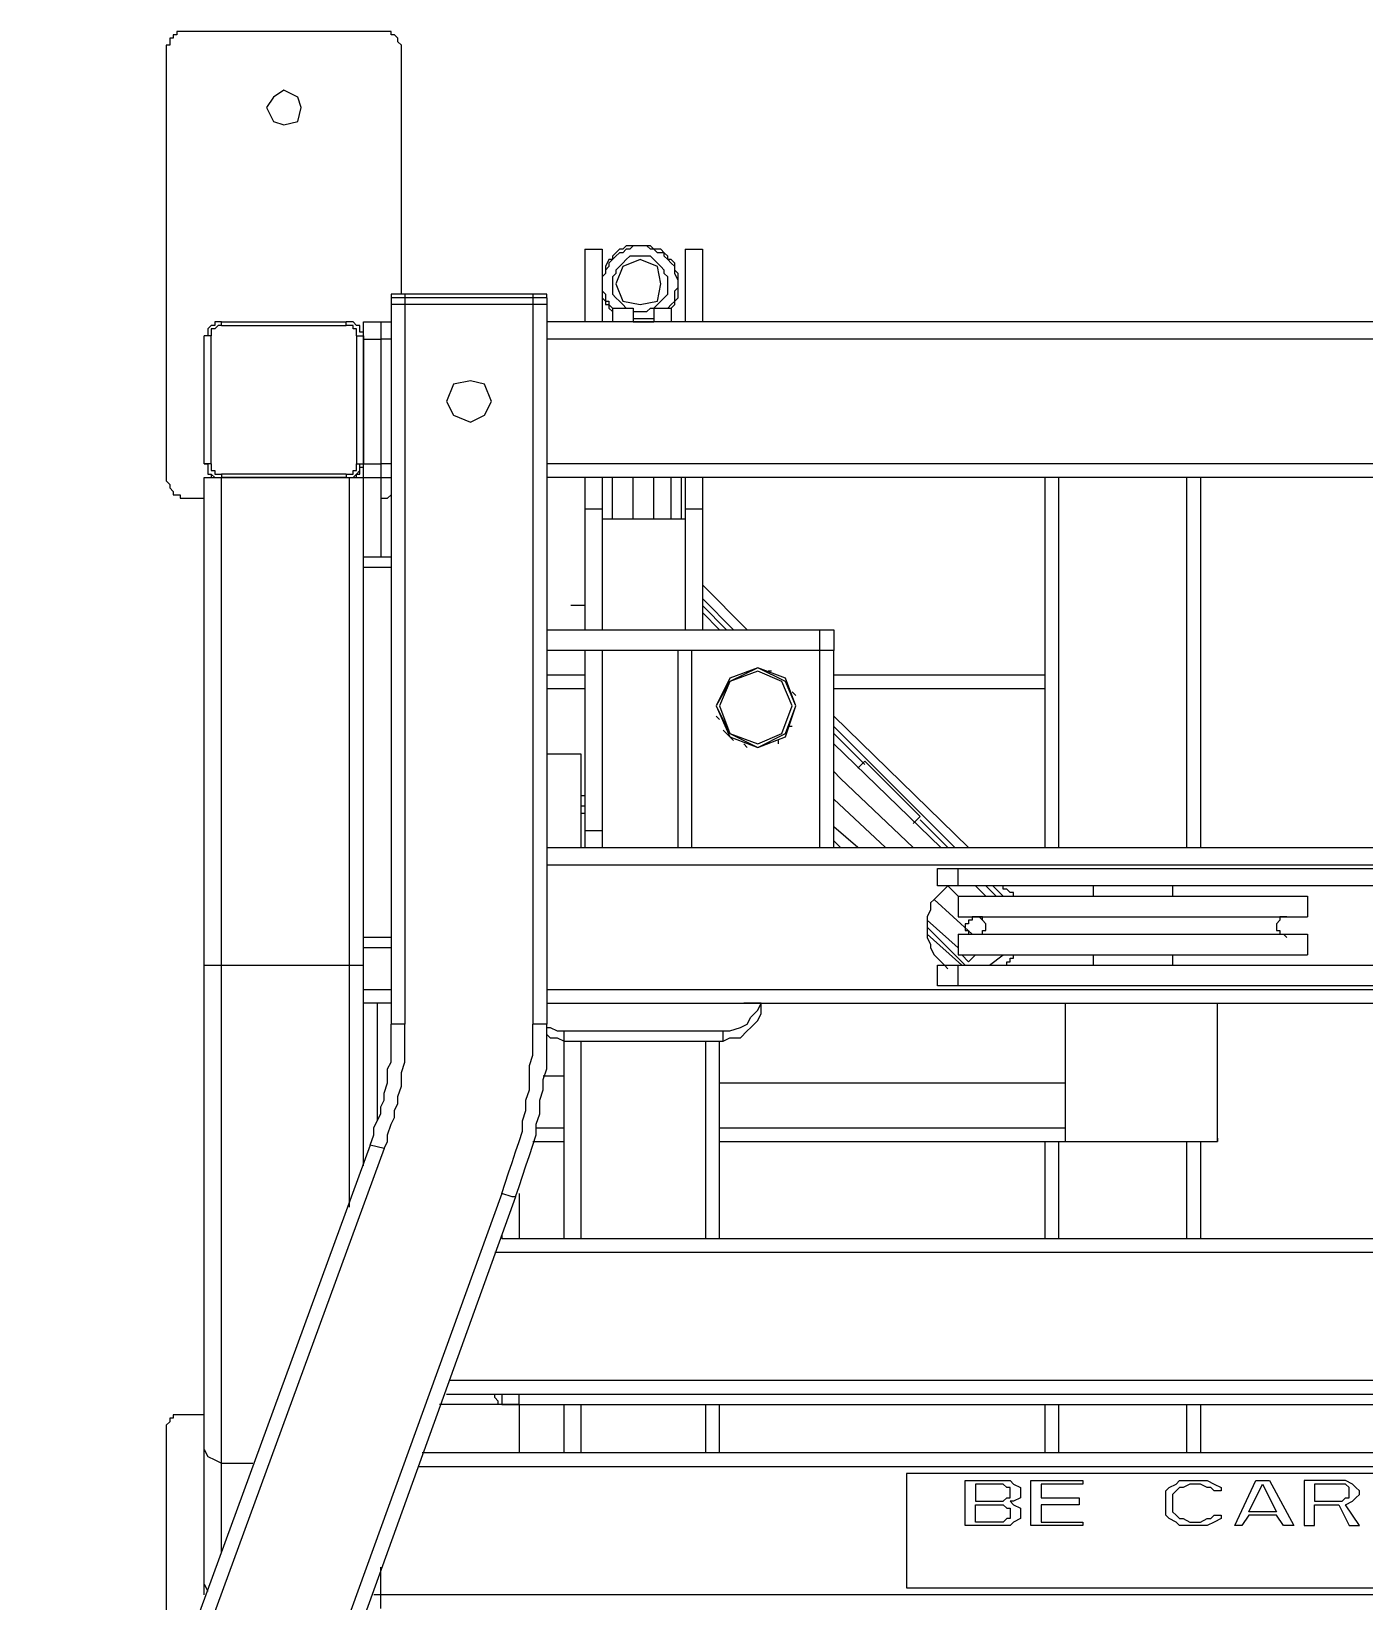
# Model space of a CAD drawing. Header units: millimetres. Extents: x 24547 to 62889, y 34568 to 56011.
# Drawn here: x 44650 to 45082, y 47978 to 48486 of the extents above; entities that cross this region are included whole.
import ezdxf

# ---------------------------------------------------------------- set-up
doc = ezdxf.new("R2010")
doc.units = ezdxf.units.MM
doc.linetypes.add('PEN_TYPE_1', pattern=[0])

# ---------------------------------------------------------------- blocks, each defined once
blk = doc.blocks.new('A$C54B15196')
at = {"color": 7, "linetype": 'PEN_TYPE_1'}
for points in [[(294.55, 1500.8), (293.44, 1500.8)], [(293.44, 1500.8), (293.44, 1499.68)], [(295.67, 1500.8), (294.55, 1500.8)], [(296.79, 1500.8), (295.67, 1500.8)], [(359.51, 1500.8), (296.79, 1500.8)], [(360.63, 1500.8), (359.51, 1500.8)], [(361.75, 1500.8), (360.63, 1500.8)], [(362.87, 1500.8), (361.75, 1500.8)], [(362.87, 1499.68), (362.87, 1500.8)], [(291.19, 1496.32), (290.07, 1496.32)], [(290.07, 1496.32), (290.07, 1495.2)], [(290.07, 1495.2), (290.07, 1356.32)], [(292.32, 1498.57), (291.19, 1498.57)], [(291.19, 1498.57), (291.19, 1497.44)], [(291.19, 1497.44), (291.19, 1496.32)], [(293.44, 1499.68), (292.32, 1499.68)], [(292.32, 1499.68), (292.32, 1498.57)], [(364, 1499.68), (362.87, 1499.68)], [(365.1, 1498.57), (364, 1499.68)], [(365.1, 1497.44), (365.1, 1498.57)], [(366.24, 1496.32), (365.1, 1497.44)], [(366.24, 1495.2), (366.24, 1496.32)], [(366.24, 1415.68), (366.24, 1495.2)], [(328.16, 1481.76), (324.79, 1479.52)], [(332.63, 1479.52), (328.16, 1481.76)], [(324.79, 1479.52), (322.56, 1476.16)], [(322.56, 1476.16), (324.79, 1471.68)], [(333.76, 1476.16), (332.63, 1479.52)], [(332.63, 1471.68), (333.76, 1476.16)], [(324.79, 1471.68), (328.16, 1470.55)], [(328.16, 1470.55), (332.63, 1471.68)], [(425.59, 1430.24), (425.59, 1406.72)], [(425.59, 1430.24), (431.19, 1430.24)], [(431.19, 1430.24), (431.19, 1406.72)], [(435.68, 1429.12), (434.55, 1428)], [(436.8, 1430.24), (435.68, 1429.12)], [(436.8, 1429.12), (435.68, 1428)], [(437.92, 1430.24), (436.8, 1430.24)], [(437.92, 1429.12), (436.8, 1429.12)], [(439.03, 1431.36), (437.92, 1430.24)], [(439.03, 1430.24), (437.92, 1429.12)], [(441.28, 1431.36), (439.03, 1431.36)], [(440.15, 1430.24), (439.03, 1430.24)], [(441.28, 1431.36), (440.15, 1430.24)], [(442.4, 1431.36), (441.28, 1431.36)], [(442.4, 1431.36), (441.28, 1431.36)], [(443.51, 1431.36), (442.4, 1431.36)], [(444.63, 1431.36), (442.4, 1431.36)], [(444.63, 1431.36), (443.51, 1431.36)], [(445.75, 1431.36), (444.63, 1431.36)], [(445.75, 1431.36), (444.63, 1431.36)], [(446.88, 1431.36), (445.75, 1431.36)], [(446.88, 1430.24), (445.75, 1431.36)], [(447.98, 1430.24), (446.88, 1431.36)], [(447.98, 1430.24), (446.88, 1430.24)], [(450.23, 1430.24), (447.98, 1430.24)], [(449.12, 1429.12), (447.98, 1430.24)], [(451.35, 1429.12), (449.12, 1429.12)], [(451.35, 1429.12), (450.23, 1430.24)], [(452.47, 1428), (451.35, 1429.12)], [(451.35, 1428), (451.35, 1429.12)], [(458.07, 1430.24), (458.07, 1406.72)], [(458.07, 1430.24), (463.67, 1430.24)], [(463.67, 1430.24), (463.67, 1406.72)], [(433.43, 1426.89), (432.32, 1424.64)], [(432.32, 1424.64), (432.32, 1423.52)], [(433.43, 1424.64), (432.32, 1423.52)], [(434.55, 1426.89), (433.43, 1426.89)], [(434.55, 1426.89), (433.43, 1425.76)], [(433.43, 1425.76), (433.43, 1424.64)], [(434.55, 1428), (434.55, 1426.89)], [(435.68, 1428), (434.55, 1426.89)], [(437.92, 1424.64), (435.68, 1419.04)], [(436.8, 1424.64), (435.68, 1423.52)], [(437.92, 1425.76), (436.8, 1424.64)], [(443.51, 1426.89), (437.92, 1424.64)], [(439.03, 1426.89), (437.92, 1425.76)], [(440.15, 1428), (439.03, 1426.89)], [(442.4, 1428), (440.15, 1428)], [(443.51, 1428), (442.4, 1428)], [(444.63, 1428), (443.51, 1428)], [(449.12, 1424.64), (443.51, 1426.89)], [(446.88, 1428), (444.63, 1428)], [(447.98, 1426.89), (446.88, 1428)], [(449.12, 1425.76), (447.98, 1426.89)], [(450.23, 1424.64), (449.12, 1425.76)], [(450.23, 1419.04), (449.12, 1424.64)], [(451.35, 1423.52), (450.23, 1424.64)], [(452.47, 1426.89), (451.35, 1428)], [(452.47, 1426.89), (452.47, 1428)], [(453.6, 1426.89), (452.47, 1426.89)], [(453.6, 1425.76), (452.47, 1426.89)], [(454.72, 1425.76), (453.6, 1426.89)], [(454.72, 1424.64), (453.6, 1425.76)], [(454.72, 1423.52), (454.72, 1425.76)], [(454.72, 1423.52), (454.72, 1424.64)], [(432.32, 1422.4), (431.19, 1421.29)], [(432.32, 1423.52), (432.32, 1422.4)], [(435.68, 1422.4), (434.55, 1421.29)], [(434.55, 1421.29), (434.55, 1420.16)], [(434.55, 1420.16), (434.55, 1419.04)], [(434.55, 1419.04), (434.55, 1417.92)], [(435.68, 1423.52), (435.68, 1422.4)], [(435.68, 1419.04), (437.92, 1413.44)], [(449.12, 1413.44), (450.23, 1419.04)], [(451.35, 1422.4), (451.35, 1423.52)], [(452.47, 1421.29), (451.35, 1422.4)], [(452.47, 1420.16), (452.47, 1421.29)], [(452.47, 1419.04), (452.47, 1420.16)], [(452.47, 1417.92), (452.47, 1419.04)], [(455.83, 1422.4), (454.72, 1423.52)], [(454.72, 1422.4), (454.72, 1423.52)], [(455.83, 1420.16), (454.72, 1422.4)], [(455.83, 1421.29), (455.83, 1422.4)], [(455.83, 1420.16), (455.83, 1421.29)], [(455.83, 1419.04), (455.83, 1420.16)], [(455.83, 1419.04), (455.83, 1420.16)], [(455.83, 1417.92), (455.83, 1419.04)], [(455.83, 1417.92), (455.83, 1419.04)], [(364, 1415.68), (362.87, 1415.68)], [(362.87, 1415.68), (362.87, 1414.56)], [(362.87, 1414.56), (362.87, 1412.32)], [(413.28, 1414.56), (362.87, 1414.56)], [(412.16, 1415.68), (364, 1415.68)], [(367.35, 1415.68), (367.35, 1412.32)], [(408.79, 1415.68), (408.79, 1412.32)], [(413.28, 1415.68), (412.16, 1415.68)], [(413.28, 1414.56), (413.28, 1415.68)], [(413.28, 1414.56), (413.28, 1412.32)], [(431.19, 1416.8), (432.32, 1415.68)], [(431.19, 1414.56), (432.32, 1413.44)], [(432.32, 1415.68), (432.32, 1414.56)], [(432.32, 1414.56), (432.32, 1413.44)], [(434.55, 1417.92), (434.55, 1415.68)], [(434.55, 1415.68), (435.68, 1414.56)], [(435.68, 1414.56), (436.8, 1413.44)], [(450.23, 1413.44), (451.35, 1414.56)], [(451.35, 1414.56), (452.47, 1415.68)], [(452.47, 1415.68), (452.47, 1417.92)], [(454.72, 1416.8), (455.83, 1417.92)], [(454.72, 1415.68), (454.72, 1416.8)], [(454.72, 1413.44), (454.72, 1415.68)], [(454.72, 1413.44), (455.83, 1414.56)], [(455.83, 1416.8), (455.83, 1417.92)], [(455.83, 1414.56), (455.83, 1416.8)], [(362.87, 1412.32), (362.87, 1179.36)], [(364, 1412.32), (362.87, 1412.32)], [(413.28, 1412.32), (364, 1412.32)], [(367.35, 1412.32), (367.35, 1179.36)], [(408.79, 1412.32), (408.79, 1179.36)], [(413.28, 1412.32), (413.28, 1179.36)], [(432.32, 1413.44), (432.32, 1412.32)], [(432.32, 1413.44), (433.43, 1413.44)], [(432.32, 1412.32), (433.43, 1412.32)], [(433.43, 1413.44), (433.43, 1412.32)], [(433.43, 1412.32), (433.43, 1411.2)], [(433.43, 1412.32), (434.55, 1411.2)], [(433.43, 1411.2), (434.55, 1410.08)], [(434.55, 1411.2), (434.55, 1406.72)], [(434.55, 1411.2), (441.28, 1411.2)], [(434.55, 1411.2), (434.55, 1410.08)], [(436.8, 1413.44), (437.92, 1412.32)], [(437.92, 1413.44), (443.51, 1412.32)], [(437.92, 1412.32), (439.03, 1411.2)], [(441.28, 1411.2), (441.28, 1406.72)], [(441.28, 1410.08), (442.4, 1410.08)], [(442.4, 1410.08), (443.51, 1410.08)], [(443.51, 1412.32), (449.12, 1413.44)], [(443.51, 1410.08), (444.63, 1410.08)], [(444.63, 1410.08), (445.75, 1410.08)], [(445.75, 1410.08), (446.88, 1411.2)], [(446.88, 1411.2), (447.98, 1411.2)], [(447.98, 1411.2), (449.12, 1412.32)], [(447.98, 1411.2), (447.98, 1406.72)], [(447.98, 1411.2), (453.6, 1411.2)], [(449.12, 1412.32), (450.23, 1413.44)], [(452.47, 1411.2), (453.6, 1412.32)], [(453.6, 1412.32), (454.72, 1413.44)], [(453.6, 1411.2), (454.72, 1412.32)], [(453.6, 1411.2), (453.6, 1406.72)], [(454.72, 1412.32), (454.72, 1413.44)], [(304.64, 1405.6), (303.52, 1404.48)], [(303.52, 1404.48), (303.52, 1403.37)], [(305.76, 1405.6), (304.64, 1405.6)], [(305.76, 1404.48), (304.64, 1404.48)], [(304.64, 1404.48), (304.64, 1403.37)], [(306.87, 1406.72), (305.76, 1406.72)], [(305.76, 1406.72), (305.76, 1405.6)], [(306.87, 1405.6), (305.76, 1404.48)], [(307.99, 1406.72), (306.87, 1406.72)], [(307.99, 1405.6), (306.87, 1405.6)], [(307.99, 1405.6), (307.99, 1406.72)], [(307.99, 1406.72), (348.31, 1406.72)], [(307.99, 1405.6), (348.31, 1405.6)], [(348.31, 1405.6), (348.31, 1406.72)], [(349.43, 1406.72), (348.31, 1406.72)], [(349.43, 1405.6), (348.31, 1405.6)], [(350.55, 1406.72), (349.43, 1406.72)], [(350.55, 1405.6), (349.43, 1405.6)], [(351.68, 1405.6), (350.55, 1406.72)], [(350.55, 1404.48), (350.55, 1405.6)], [(351.68, 1404.48), (350.55, 1404.48)], [(352.8, 1405.6), (351.68, 1405.6)], [(351.68, 1403.37), (351.68, 1404.48)], [(352.8, 1404.48), (352.8, 1405.6)], [(352.8, 1403.37), (352.8, 1404.48)], [(352.8, 1403.37), (352.8, 1404.48)], [(353.91, 1133.44), (353.91, 1406.72)], [(353.91, 1406.72), (362.87, 1406.72)], [(359.51, 1406.72), (359.51, 1330.56)], [(899.35, 1406.72), (413.28, 1406.72)], [(441.28, 1407.84), (442.4, 1407.84)], [(441.28, 1406.72), (442.4, 1406.72)], [(442.4, 1407.84), (443.51, 1407.84)], [(442.4, 1406.72), (443.51, 1406.72)], [(443.51, 1407.84), (444.63, 1407.84)], [(443.51, 1406.72), (444.63, 1406.72)], [(444.63, 1407.84), (445.75, 1407.84)], [(444.63, 1406.72), (445.75, 1406.72)], [(445.75, 1407.84), (446.88, 1407.84)], [(445.75, 1406.72), (446.88, 1406.72)], [(446.88, 1407.84), (447.98, 1407.84)], [(446.88, 1406.72), (447.98, 1406.72)], [(302.39, 1360.8), (302.39, 1402.24)], [(304.64, 1402.24), (302.39, 1402.24)], [(303.52, 1402.24), (302.39, 1402.24)], [(303.52, 1403.37), (303.52, 1402.24)], [(304.64, 1403.37), (304.64, 1402.24)], [(304.64, 1360.8), (304.64, 1402.24)], [(351.68, 1402.24), (351.68, 1403.37)], [(351.68, 1402.24), (351.68, 1360.8)], [(351.68, 1402.24), (353.91, 1402.24)], [(353.91, 1403.37), (352.8, 1403.37)], [(353.91, 1403.37), (352.8, 1403.37)], [(353.91, 1402.24), (353.91, 1403.37)], [(353.91, 1402.24), (353.91, 1403.37)], [(353.91, 1402.24), (353.91, 1360.8)], [(353.91, 1401.12), (353.91, 1402.24)], [(353.91, 1401.12), (359.51, 1401.12)], [(362.87, 1401.12), (359.51, 1401.12)], [(899.35, 1401.12), (413.28, 1401.12)], [(383.04, 1386.56), (380.79, 1380.96)], [(388.64, 1387.68), (383.04, 1386.56)], [(393.12, 1386.56), (388.64, 1387.68)], [(395.35, 1380.96), (393.12, 1386.56)], [(380.79, 1380.96), (383.04, 1376.48)], [(393.12, 1376.48), (395.35, 1380.96)], [(383.04, 1376.48), (388.64, 1374.24)], [(388.64, 1374.24), (393.12, 1376.48)], [(304.64, 1360.8), (302.39, 1360.8)], [(302.39, 1360.8), (303.52, 1360.8)], [(303.52, 1360.8), (303.52, 1359.68)], [(303.52, 1359.68), (303.52, 1358.56)], [(303.52, 1358.56), (303.52, 1357.44)], [(304.64, 1360.8), (304.64, 1359.68)], [(304.64, 1359.68), (304.64, 1358.56)], [(304.64, 1358.56), (305.76, 1358.56)], [(305.76, 1358.56), (305.76, 1357.44)], [(350.55, 1357.44), (350.55, 1358.56)], [(350.55, 1358.56), (351.68, 1358.56)], [(351.68, 1360.8), (353.91, 1360.8)], [(351.68, 1359.68), (351.68, 1360.8)], [(351.68, 1358.56), (351.68, 1359.68)], [(351.68, 1357.44), (352.8, 1358.56)], [(352.8, 1359.68), (352.8, 1360.8)], [(352.8, 1358.56), (352.8, 1359.68)], [(352.8, 1358.56), (352.8, 1359.68)], [(352.8, 1359.68), (353.91, 1359.68)], [(352.8, 1357.44), (352.8, 1358.56)], [(353.91, 1360.8), (359.51, 1360.8)], [(353.91, 1359.68), (353.91, 1360.8)], [(362.87, 1360.8), (359.51, 1360.8)], [(899.35, 1360.8), (413.28, 1360.8)], [(290.07, 1356.32), (290.07, 1355.21)], [(290.07, 1355.21), (291.19, 1354.08)], [(291.19, 1354.08), (291.19, 1352.96)], [(291.19, 1352.96), (292.32, 1351.84)], [(302.39, 994.56), (302.39, 1356.32)], [(302.39, 1356.32), (305.76, 1356.32)], [(303.52, 1357.44), (304.64, 1357.44)], [(304.64, 1357.44), (305.76, 1356.32)], [(304.64, 1357.44), (304.64, 1356.32)], [(304.64, 1356.32), (305.76, 1356.32)], [(305.76, 1357.44), (306.87, 1357.44)], [(305.76, 1356.32), (306.87, 1356.32)], [(305.76, 1356.32), (306.87, 1356.32)], [(306.87, 1357.44), (307.99, 1357.44)], [(306.87, 1356.32), (307.99, 1356.32)], [(306.87, 1356.32), (307.99, 1356.32)], [(307.99, 1357.44), (307.99, 1356.32)], [(348.31, 1357.44), (307.99, 1357.44)], [(307.99, 1008.01), (307.99, 1356.32)], [(307.99, 1356.32), (362.87, 1356.32)], [(348.31, 1356.32), (307.99, 1356.32)], [(348.31, 1357.44), (348.31, 1356.32)], [(348.31, 1357.44), (349.43, 1357.44)], [(348.31, 1356.32), (349.43, 1356.32)], [(349.43, 1357.44), (350.55, 1357.44)], [(349.43, 1120), (349.43, 1356.32)], [(349.43, 1356.32), (350.55, 1356.32)], [(349.43, 1356.32), (350.55, 1356.32)], [(350.55, 1356.32), (351.68, 1357.44)], [(350.55, 1356.32), (351.68, 1356.32)], [(351.68, 1356.32), (351.68, 1357.44)], [(351.68, 1357.44), (352.8, 1357.44)], [(899.35, 1356.32), (413.28, 1356.32)], [(425.59, 1356.32), (425.59, 1307.05)], [(431.19, 1356.32), (431.19, 1307.05)], [(434.55, 1342.88), (434.55, 1356.32)], [(441.28, 1342.88), (441.28, 1356.32)], [(447.98, 1342.88), (447.98, 1356.32)], [(453.6, 1342.88), (453.6, 1356.32)], [(456.95, 1342.88), (456.95, 1356.32)], [(458.07, 1356.32), (458.07, 1307.05)], [(463.67, 1356.32), (463.67, 1307.05)], [(574.54, 1356.32), (574.54, 1236.48)], [(579.04, 1356.32), (579.04, 1236.48)], [(620.48, 1356.32), (620.48, 1236.48)], [(624.95, 1356.32), (624.95, 1236.48)], [(292.32, 1351.84), (292.32, 1350.72)], [(292.32, 1350.72), (293.44, 1350.72)], [(293.44, 1350.72), (294.55, 1350.72)], [(294.55, 1350.72), (294.55, 1349.6)], [(294.55, 1349.6), (295.67, 1349.6)], [(295.67, 1349.6), (296.79, 1349.6)], [(296.79, 1349.6), (302.39, 1349.6)], [(359.51, 1349.6), (360.63, 1349.6)], [(360.63, 1349.6), (361.75, 1349.6)], [(361.75, 1349.6), (362.87, 1350.72)], [(425.59, 1346.24), (431.19, 1346.24)], [(458.07, 1342.88), (431.19, 1342.88)], [(458.07, 1346.24), (463.67, 1346.24)], [(362.87, 1330.56), (353.91, 1330.56)], [(362.87, 1327.2), (353.91, 1327.2)], [(463.67, 1321.6), (478.24, 1307.05)], [(463.67, 1317.12), (473.76, 1307.05)], [(425.59, 1314.88), (421.11, 1314.88)], [(463.67, 1314.88), (471.52, 1307.05)], [(463.67, 1312.64), (469.27, 1307.05)], [(413.28, 1307.05), (506.23, 1307.05)], [(501.76, 1236.48), (501.76, 1307.05)], [(506.23, 1307.05), (506.23, 1300.32)], [(506.23, 1300.32), (413.28, 1300.32)], [(425.59, 1300.32), (425.59, 1236.48)], [(431.19, 1300.32), (431.19, 1236.48)], [(455.83, 1236.48), (455.83, 1300.32)], [(460.32, 1236.48), (460.32, 1300.32)], [(506.23, 1236.48), (506.23, 1300.32)], [(413.28, 1292.48), (425.59, 1292.48)], [(481.59, 1294.72), (472.62, 1290.24)], [(481.59, 1294.72), (472.62, 1291.35)], [(481.59, 1293.6), (472.62, 1290.24)], [(490.56, 1290.24), (481.59, 1294.72)], [(490.56, 1291.35), (481.59, 1294.72)], [(489.44, 1290.24), (481.59, 1293.6)], [(486.07, 1293.6), (484.96, 1293.6)], [(506.23, 1292.48), (574.54, 1292.48)], [(413.28, 1288), (425.59, 1288)], [(472.62, 1291.35), (468.15, 1282.4)], [(472.62, 1290.24), (468.15, 1282.4)], [(472.62, 1290.24), (469.27, 1282.4)], [(492.79, 1282.4), (489.44, 1290.24)], [(493.91, 1282.4), (490.56, 1291.35)], [(493.91, 1282.4), (490.56, 1290.24)], [(493.91, 1285.76), (492.79, 1286.88)], [(506.23, 1288), (574.54, 1288)], [(468.15, 1282.4), (472.62, 1273.44)], [(468.15, 1282.4), (472.62, 1272.32)], [(469.27, 1282.4), (472.62, 1273.44)], [(489.44, 1273.44), (492.79, 1282.4)], [(490.56, 1273.44), (493.91, 1282.4)], [(490.56, 1272.32), (493.91, 1282.4)], [(469.27, 1277.93), (468.15, 1279.04)], [(549.92, 1236.48), (506.23, 1279.04)], [(473.76, 1271.21), (470.39, 1274.56)], [(472.62, 1273.44), (481.59, 1268.96)], [(472.62, 1273.44), (481.59, 1270.08)], [(472.62, 1272.32), (481.59, 1268.96)], [(481.59, 1268.96), (490.56, 1273.44)], [(481.59, 1270.08), (489.44, 1273.44)], [(481.59, 1268.96), (490.56, 1272.32)], [(488.31, 1270.08), (488.31, 1271.21)], [(492.79, 1275.68), (491.67, 1275.68)], [(545.44, 1236.48), (506.23, 1275.68)], [(516.31, 1263.36), (506.23, 1273.44)], [(424.48, 1266.72), (413.28, 1266.72)], [(424.48, 1236.48), (424.48, 1266.72)], [(478.24, 1268.96), (477.12, 1270.08)], [(540.95, 1236.48), (506.23, 1270.08)], [(508.46, 1258.88), (506.23, 1261.12)], [(514.06, 1262.24), (516.31, 1264.48)], [(521.91, 1258.88), (516.31, 1264.48)], [(532, 1236.48), (508.46, 1258.88)], [(528.63, 1252.16), (521.91, 1258.88)], [(425.59, 1253.29), (424.48, 1253.29)], [(523.03, 1236.48), (506.23, 1252.16)], [(534.23, 1246.56), (528.63, 1252.16)], [(425.59, 1249.92), (424.48, 1249.92)], [(424.48, 1247.69), (425.59, 1247.69)], [(532, 1244.32), (534.23, 1246.56)], [(425.59, 1242.08), (431.19, 1242.08)], [(514.06, 1236.48), (506.23, 1243.2)], [(543.2, 1236.48), (534.23, 1245.44)], [(413.28, 1236.48), (899.35, 1236.48)], [(508.46, 1236.48), (506.23, 1238.72)], [(413.28, 1230.88), (899.35, 1230.88)], [(539.84, 1224.16), (539.84, 1229.77)], [(539.84, 1229.77), (857.91, 1229.77)], [(546.55, 1224.16), (546.55, 1229.77)], [(539.84, 1220.8), (538.7, 1219.68)], [(857.91, 1224.16), (539.84, 1224.16)], [(542.07, 1223.04), (539.84, 1220.8)], [(543.2, 1224.16), (542.07, 1223.04)], [(546.55, 1220.8), (543.2, 1224.16)], [(546.55, 1220.8), (546.55, 1214.08)], [(546.55, 1220.8), (659.67, 1220.8)], [(555.52, 1220.8), (552.15, 1224.16)], [(558.87, 1220.8), (555.52, 1224.16)], [(561.12, 1220.8), (557.75, 1224.16)], [(561.12, 1223.04), (561.12, 1224.16)], [(562.24, 1223.04), (561.12, 1223.04)], [(563.35, 1221.92), (562.24, 1223.04)], [(564.47, 1221.92), (563.35, 1221.92)], [(564.47, 1220.8), (564.47, 1221.92)], [(590.23, 1224.16), (590.23, 1220.8)], [(615.98, 1224.16), (615.98, 1220.8)], [(659.67, 1220.8), (659.67, 1214.08)], [(537.6, 1216.32), (536.47, 1214.08)], [(538.7, 1219.68), (537.6, 1218.56)], [(537.6, 1218.56), (537.6, 1216.32)], [(551.04, 1208.48), (538.7, 1219.68)], [(536.47, 1214.08), (536.47, 1212.96)], [(546.55, 1204), (536.47, 1212.96)], [(536.47, 1212.96), (536.47, 1210.72)], [(548.8, 1198.4), (536.47, 1210.72)], [(536.47, 1210.72), (536.47, 1208.48)], [(546.55, 1214.08), (659.67, 1214.08)], [(549.92, 1211.85), (548.8, 1211.85)], [(548.8, 1211.85), (548.8, 1210.72)], [(548.8, 1210.72), (548.8, 1209.6)], [(551.04, 1212.96), (549.92, 1212.96)], [(549.92, 1212.96), (549.92, 1211.85)], [(552.15, 1214.08), (551.04, 1214.08)], [(551.04, 1214.08), (551.04, 1212.96)], [(553.27, 1214.08), (552.15, 1214.08)], [(553.27, 1214.08), (552.15, 1214.08)], [(554.39, 1212.96), (553.27, 1214.08)], [(554.39, 1214.08), (553.27, 1214.08)], [(554.39, 1212.96), (553.27, 1214.08)], [(554.39, 1212.96), (554.39, 1214.08)], [(555.52, 1211.85), (554.39, 1212.96)], [(555.52, 1210.72), (555.52, 1211.85)], [(555.52, 1209.6), (555.52, 1210.72)], [(650.72, 1212.96), (649.59, 1211.85)], [(649.59, 1211.85), (649.59, 1210.72)], [(649.59, 1210.72), (649.59, 1209.6)], [(651.84, 1214.08), (650.72, 1214.08)], [(650.72, 1214.08), (650.72, 1212.96)], [(652.95, 1214.08), (651.84, 1214.08)], [(362.87, 1207.36), (353.91, 1207.36)], [(547.67, 1198.4), (536.47, 1208.48)], [(536.47, 1208.48), (536.47, 1207.36)], [(536.47, 1207.36), (537.6, 1205.12)], [(537.6, 1205.12), (537.6, 1204)], [(546.55, 1208.48), (546.55, 1201.76)], [(546.55, 1208.48), (659.67, 1208.48)], [(548.8, 1209.6), (549.92, 1209.6)], [(549.92, 1209.6), (549.92, 1208.48)], [(552.15, 1208.48), (553.27, 1208.48)], [(553.27, 1208.48), (554.39, 1208.48)], [(554.39, 1208.48), (554.39, 1209.6)], [(554.39, 1209.6), (555.52, 1209.6)], [(649.59, 1209.6), (650.72, 1209.6)], [(650.72, 1209.6), (650.72, 1208.48)], [(650.72, 1208.48), (651.84, 1208.48)], [(651.84, 1208.48), (652.95, 1207.36)], [(659.67, 1208.48), (659.67, 1201.76)], [(362.87, 1204), (353.91, 1204)], [(537.6, 1204), (538.7, 1201.76)], [(538.7, 1201.76), (539.84, 1200.64)], [(539.84, 1200.64), (542.07, 1198.4)], [(546.55, 1201.76), (659.67, 1201.76)], [(549.92, 1199.53), (547.67, 1201.76)], [(549.92, 1199.53), (552.15, 1201.76)], [(556.64, 1198.4), (561.12, 1201.76)], [(563.35, 1199.53), (563.35, 1200.64)], [(563.35, 1200.64), (564.47, 1200.64)], [(564.47, 1200.64), (564.47, 1201.76)], [(590.23, 1201.76), (590.23, 1198.4)], [(615.98, 1201.76), (615.98, 1198.4)], [(302.39, 1198.4), (353.91, 1198.4)], [(539.84, 1191.68), (539.84, 1198.4)], [(539.84, 1198.4), (857.91, 1198.4)], [(542.07, 1198.4), (543.2, 1197.28)], [(546.55, 1191.68), (546.55, 1198.4)], [(557.75, 1198.4), (561.12, 1198.4)], [(561.12, 1198.4), (562.24, 1198.4)], [(562.24, 1198.4), (562.24, 1199.53)], [(562.24, 1199.53), (563.35, 1199.53)], [(590.23, 1198.4), (615.98, 1198.4)], [(353.91, 1190.56), (362.87, 1190.56)], [(413.28, 1190.56), (899.35, 1190.56)], [(857.91, 1191.68), (539.84, 1191.68)], [(362.87, 1186.08), (353.91, 1186.08)], [(358.4, 1186.08), (358.4, 1148)], [(413.28, 1186.08), (899.35, 1186.08)], [(482.71, 1186.08), (477.12, 1186.08)], [(481.59, 1183.84), (482.71, 1186.08)], [(482.71, 1184.96), (482.71, 1186.08)], [(482.71, 1182.72), (482.71, 1184.96)], [(581.28, 1142.4), (581.28, 1186.08)], [(581.28, 1141.28), (581.28, 1186.08)], [(630.55, 1141.28), (630.55, 1186.08)], [(630.55, 1142.4), (630.55, 1186.08)], [(478.24, 1179.36), (479.36, 1181.61)], [(479.36, 1181.61), (481.59, 1183.84)], [(479.36, 1178.24), (481.59, 1180.48)], [(481.59, 1180.48), (482.71, 1182.72)], [(367.35, 1179.36), (362.87, 1179.36)], [(362.87, 1177.12), (362.87, 1179.36)], [(362.87, 1174.88), (362.87, 1177.12)], [(362.87, 1172.64), (362.87, 1174.88)], [(367.35, 1177.12), (367.35, 1179.36)], [(367.35, 1173.76), (367.35, 1177.12)], [(413.28, 1179.36), (408.79, 1179.36)], [(408.79, 1176.01), (408.79, 1179.36)], [(408.79, 1172.64), (408.79, 1176.01)], [(413.28, 1176.01), (413.28, 1179.36)], [(413.28, 1178.24), (414.39, 1178.24)], [(413.28, 1176.01), (414.39, 1174.88)], [(413.28, 1171.52), (413.28, 1176.01)], [(414.39, 1178.24), (416.63, 1177.12)], [(414.39, 1174.88), (416.63, 1174.88)], [(416.63, 1177.12), (418.88, 1177.12)], [(416.63, 1174.88), (418.88, 1173.76)], [(418.88, 1173.76), (418.88, 1177.12)], [(418.88, 1177.12), (470.39, 1177.12)], [(470.39, 1173.76), (470.39, 1177.12)], [(470.39, 1177.12), (472.62, 1177.12)], [(470.39, 1173.76), (472.62, 1174.88)], [(472.62, 1177.12), (475.99, 1178.24)], [(472.62, 1174.88), (475.99, 1174.88)], [(475.99, 1178.24), (478.24, 1179.36)], [(475.99, 1174.88), (478.24, 1177.12)], [(478.24, 1177.12), (479.36, 1178.24)], [(362.87, 1169.28), (362.87, 1172.64)], [(367.35, 1171.52), (367.35, 1173.76)], [(367.35, 1169.28), (367.35, 1171.52)], [(408.79, 1169.28), (408.79, 1172.64)], [(413.28, 1168.16), (413.28, 1171.52)], [(418.88, 1109.93), (418.88, 1173.76)], [(418.88, 1173.76), (470.39, 1173.76)], [(424.48, 1109.93), (424.48, 1173.76)], [(464.8, 1109.93), (464.8, 1173.76)], [(469.27, 1109.93), (469.27, 1173.76)], [(361.75, 1164.8), (362.87, 1167.04)], [(361.75, 1162.56), (361.75, 1164.8)], [(362.87, 1167.04), (362.87, 1169.28)], [(366.24, 1163.69), (367.35, 1167.04)], [(367.35, 1167.04), (367.35, 1169.28)], [(407.68, 1165.92), (408.79, 1169.28)], [(407.68, 1161.44), (407.68, 1165.92)], [(412.16, 1161.44), (413.28, 1164.8)], [(413.28, 1164.8), (413.28, 1168.16)], [(360.63, 1156.96), (361.75, 1160.32)], [(361.75, 1160.32), (361.75, 1162.56)], [(366.24, 1161.44), (366.24, 1163.69)], [(366.24, 1159.2), (366.24, 1161.44)], [(407.68, 1158.08), (407.68, 1161.44)], [(412.16, 1162.56), (418.88, 1162.56)], [(412.16, 1158.08), (412.16, 1161.44)], [(469.27, 1160.32), (581.28, 1160.32)], [(359.51, 1152.49), (360.63, 1154.72)], [(360.63, 1154.72), (360.63, 1156.96)], [(365.1, 1155.84), (366.24, 1159.2)], [(365.1, 1153.59), (365.1, 1155.84)], [(406.54, 1154.72), (407.68, 1158.08)], [(406.54, 1151.36), (406.54, 1154.72)], [(411.04, 1154.72), (412.16, 1158.08)], [(411.04, 1150.24), (411.04, 1154.72)], [(358.4, 1148), (359.51, 1150.24)], [(359.51, 1150.24), (359.51, 1152.49)], [(364, 1151.36), (365.1, 1153.59)], [(364, 1149.12), (364, 1151.36)], [(405.44, 1148), (406.54, 1151.36)], [(409.91, 1146.88), (411.04, 1150.24)], [(357.28, 1145.77), (358.4, 1148)], [(357.28, 1143.52), (357.28, 1145.77)], [(361.75, 1143.52), (362.87, 1146.88)], [(362.87, 1146.88), (364, 1149.12)], [(404.31, 1141.28), (405.44, 1144.64)], [(405.44, 1144.64), (405.44, 1148)], [(409.91, 1143.52), (409.91, 1146.88)], [(409.91, 1145.77), (418.88, 1145.77)], [(469.27, 1145.77), (581.28, 1145.77)], [(356.15, 1140.17), (246.39, 840)], [(360.63, 1139.04), (250.88, 838.88)], [(356.15, 1140.17), (357.28, 1143.52)], [(360.63, 1139.04), (356.15, 1140.17)], [(360.63, 1139.04), (361.75, 1141.28)], [(361.75, 1141.28), (361.75, 1143.52)], [(403.19, 1137.92), (404.31, 1141.28)], [(407.68, 1136.8), (408.79, 1140.17)], [(408.79, 1140.17), (409.91, 1143.52)], [(408.79, 1141.28), (418.88, 1141.28)], [(469.27, 1141.28), (630.55, 1141.28)], [(574.54, 1141.28), (574.54, 1109.93)], [(579.04, 1141.28), (579.04, 1109.93)], [(581.28, 1141.28), (581.28, 1142.4)], [(620.48, 1141.28), (620.48, 1109.93)], [(624.95, 1141.28), (624.95, 1109.93)], [(630.55, 1142.4), (630.55, 1141.28)], [(400.94, 1131.2), (402.07, 1134.56)], [(402.07, 1134.56), (403.19, 1137.92)], [(406.54, 1133.44), (407.68, 1136.8)], [(399.84, 1127.85), (400.94, 1131.2)], [(404.31, 1126.72), (405.44, 1130.08)], [(405.44, 1130.08), (406.54, 1133.44)], [(398.71, 1124.48), (290.07, 824.33)], [(398.71, 1124.48), (399.84, 1127.85)], [(402.07, 1123.36), (398.71, 1124.48)], [(403.19, 1123.36), (404.31, 1126.72)], [(404.31, 1124.48), (404.31, 1109.93)], [(403.19, 1123.36), (294.55, 822.08)], [(403.19, 1123.36), (402.07, 1123.36)], [(398.71, 1111.04), (398.71, 1109.93)], [(398.71, 1109.93), (913.92, 1109.93)], [(396.47, 1105.44), (916.15, 1105.44)], [(381.92, 1064), (930.71, 1064)], [(380.79, 1059.52), (931.84, 1059.52)], [(396.47, 1058.4), (396.47, 1059.52)], [(397.59, 1057.28), (396.47, 1058.4)], [(398.71, 1059.52), (398.71, 1056.17)], [(404.31, 1056.17), (404.31, 1059.52)], [(293.44, 1052.8), (292.32, 1052.8)], [(292.32, 1052.8), (292.32, 1051.68)], [(294.55, 1052.8), (293.44, 1052.8)], [(295.67, 1052.8), (294.55, 1052.8)], [(302.39, 1052.8), (295.67, 1052.8)], [(404.31, 1056.17), (378.55, 1056.17)], [(397.59, 1056.17), (397.59, 1057.28)], [(398.71, 1056.17), (913.92, 1056.17)], [(404.31, 1056.17), (404.31, 1040.48)], [(418.88, 1040.48), (418.88, 1056.17)], [(424.48, 1040.48), (424.48, 1056.17)], [(464.8, 1040.48), (464.8, 1056.17)], [(469.27, 1040.48), (469.27, 1056.17)], [(574.54, 1056.17), (574.54, 1040.48)], [(579.04, 1056.17), (579.04, 1040.48)], [(620.48, 1056.17), (620.48, 1040.48)], [(624.95, 1056.17), (624.95, 1040.48)], [(291.19, 1050.56), (290.07, 1049.44)], [(290.07, 1049.44), (290.07, 1048.32)], [(290.07, 1048.32), (290.07, 982.24)], [(292.32, 1051.68), (291.19, 1051.68)], [(291.19, 1051.68), (291.19, 1050.56)], [(302.39, 1041.6), (303.52, 1039.36)], [(303.52, 1039.36), (305.76, 1038.25)], [(305.76, 1038.25), (307.99, 1037.12)], [(939.68, 1040.48), (372.95, 1040.48)], [(307.99, 1037.12), (318.07, 1037.12)], [(940.79, 1036), (371.84, 1036)], [(529.75, 1033.76), (529.75, 996.8)], [(782.88, 1033.76), (529.75, 1033.76)], [(548.8, 1016.96), (548.8, 1031.52)], [(548.8, 1031.52), (561.12, 1031.52)], [(552.15, 1030.4), (552.15, 1024.8)], [(561.12, 1030.4), (552.15, 1030.4)], [(561.12, 1031.52), (563.35, 1031.52)], [(562.24, 1029.28), (561.12, 1030.4)], [(563.35, 1029.28), (562.24, 1029.28)], [(563.35, 1031.52), (564.47, 1030.4)], [(563.35, 1028.16), (563.35, 1029.28)], [(563.35, 1027.05), (563.35, 1028.16)], [(564.47, 1030.4), (566.72, 1029.28)], [(566.72, 1029.28), (566.72, 1028.16)], [(566.72, 1028.16), (566.72, 1027.05)], [(570.07, 1016.96), (570.07, 1031.52)], [(570.07, 1031.52), (586.88, 1031.52)], [(573.44, 1030.4), (573.44, 1025.93)], [(586.88, 1030.4), (573.44, 1030.4)], [(586.88, 1031.52), (586.88, 1030.4)], [(613.75, 1028.16), (614.88, 1029.28)], [(613.75, 1027.05), (613.75, 1028.16)], [(614.88, 1029.28), (617.12, 1030.4)], [(617.12, 1028.16), (615.98, 1027.05)], [(617.12, 1030.4), (618.23, 1031.52)], [(618.23, 1029.28), (617.12, 1028.16)], [(618.23, 1031.52), (621.6, 1031.52)], [(619.35, 1029.28), (618.23, 1029.28)], [(621.6, 1030.4), (619.35, 1029.28)], [(621.6, 1031.52), (624.95, 1031.52)], [(624.95, 1030.4), (621.6, 1030.4)], [(624.95, 1031.52), (627.2, 1031.52)], [(627.2, 1029.28), (624.95, 1030.4)], [(627.2, 1031.52), (629.43, 1030.4)], [(628.32, 1029.28), (627.2, 1029.28)], [(629.43, 1028.16), (628.32, 1029.28)], [(629.43, 1030.4), (631.67, 1029.28)], [(631.67, 1028.16), (629.43, 1028.16)], [(631.67, 1029.28), (631.67, 1028.16)], [(636.15, 1016.96), (642.87, 1031.52)], [(640.63, 1021.44), (645.12, 1030.4)], [(642.87, 1031.52), (647.36, 1031.52)], [(645.12, 1030.4), (649.59, 1021.44)], [(647.36, 1031.52), (655.19, 1016.96)], [(658.56, 1031.52), (658.56, 1016.96)], [(669.76, 1031.52), (658.56, 1031.52)], [(661.91, 1030.4), (661.91, 1024.8)], [(670.87, 1030.4), (661.91, 1030.4)], [(671.99, 1031.52), (669.76, 1031.52)], [(671.99, 1030.4), (670.87, 1030.4)], [(674.24, 1030.4), (671.99, 1031.52)], [(673.11, 1029.28), (671.99, 1030.4)], [(673.11, 1028.16), (673.11, 1029.28)], [(673.11, 1027.05), (673.11, 1028.16)], [(675.36, 1029.28), (674.24, 1030.4)], [(676.46, 1028.16), (675.36, 1029.28)], [(676.46, 1027.05), (676.46, 1028.16)], [(552.15, 1024.8), (561.12, 1024.8)], [(552.15, 1018.08), (552.15, 1023.68)], [(552.15, 1023.68), (561.12, 1023.68)], [(561.12, 1024.8), (562.24, 1025.93)], [(561.12, 1023.68), (562.24, 1022.56)], [(562.24, 1025.93), (563.35, 1025.93)], [(562.24, 1022.56), (563.35, 1022.56)], [(563.35, 1025.93), (563.35, 1027.05)], [(564.47, 1024.8), (563.35, 1024.8)], [(563.35, 1024.8), (564.47, 1023.68)], [(563.35, 1022.56), (563.35, 1021.44)], [(566.72, 1025.93), (564.47, 1024.8)], [(564.47, 1023.68), (566.72, 1022.56)], [(566.72, 1027.05), (566.72, 1025.93)], [(566.72, 1022.56), (566.72, 1021.44)], [(573.44, 1025.93), (585.76, 1025.93)], [(573.44, 1023.68), (573.44, 1018.08)], [(585.76, 1023.68), (573.44, 1023.68)], [(585.76, 1025.93), (585.76, 1023.68)], [(613.75, 1021.44), (613.75, 1027.05)], [(615.98, 1027.05), (615.98, 1021.44)], [(661.91, 1024.8), (670.87, 1024.8)], [(661.91, 1016.96), (661.91, 1023.68)], [(661.91, 1023.68), (669.76, 1023.68)], [(669.76, 1023.68), (673.11, 1016.96)], [(670.87, 1024.8), (671.99, 1025.93)], [(671.99, 1025.93), (673.11, 1025.93)], [(671.99, 1023.68), (674.24, 1024.8)], [(676.46, 1016.96), (671.99, 1023.68)], [(673.11, 1025.93), (673.11, 1027.05)], [(674.24, 1024.8), (675.36, 1025.93)], [(675.36, 1025.93), (676.46, 1027.05)], [(561.12, 1018.08), (552.15, 1018.08)], [(562.24, 1019.2), (561.12, 1018.08)], [(563.35, 1019.2), (562.24, 1019.2)], [(563.35, 1021.44), (563.35, 1020.33)], [(563.35, 1020.33), (563.35, 1019.2)], [(564.47, 1018.08), (563.35, 1016.96)], [(566.72, 1019.2), (564.47, 1018.08)], [(566.72, 1021.44), (566.72, 1020.33)], [(566.72, 1020.33), (566.72, 1019.2)], [(573.44, 1018.08), (586.88, 1018.08)], [(586.88, 1018.08), (586.88, 1016.96)], [(613.75, 1020.33), (613.75, 1021.44)], [(614.88, 1019.2), (613.75, 1020.33)], [(617.12, 1018.08), (614.88, 1019.2)], [(615.98, 1021.44), (617.12, 1020.33)], [(617.12, 1020.33), (618.23, 1019.2)], [(618.23, 1016.96), (617.12, 1018.08)], [(618.23, 1019.2), (619.35, 1019.2)], [(619.35, 1019.2), (621.6, 1018.08)], [(621.6, 1018.08), (624.95, 1018.08)], [(624.95, 1018.08), (627.2, 1019.2)], [(627.2, 1019.2), (628.32, 1019.2)], [(629.43, 1018.08), (627.2, 1016.96)], [(628.32, 1019.2), (629.43, 1020.33)], [(629.43, 1020.33), (631.67, 1020.33)], [(631.67, 1019.2), (629.43, 1018.08)], [(631.67, 1020.33), (631.67, 1019.2)], [(640.63, 1020.33), (638.4, 1016.96)], [(649.59, 1021.44), (640.63, 1021.44)], [(649.59, 1020.33), (640.63, 1020.33)], [(651.84, 1016.96), (649.59, 1020.33)], [(561.12, 1016.96), (548.8, 1016.96)], [(563.35, 1016.96), (561.12, 1016.96)], [(586.88, 1016.96), (570.07, 1016.96)], [(621.6, 1016.96), (618.23, 1016.96)], [(624.95, 1016.96), (621.6, 1016.96)], [(627.2, 1016.96), (624.95, 1016.96)], [(638.4, 1016.96), (636.15, 1016.96)], [(655.19, 1016.96), (651.84, 1016.96)], [(658.56, 1016.96), (661.91, 1016.96)], [(673.11, 1016.96), (676.46, 1016.96)], [(359.51, 990.09), (359.51, 1003.52)], [(302.39, 997.92), (303.52, 995.68)], [(529.75, 996.8), (782.88, 996.8)], [(359.51, 994.56), (357.28, 994.56)], [(953.11, 994.56), (359.51, 994.56)]]:
    blk.add_lwpolyline(points, dxfattribs=at)

msp = doc.modelspace()

# ---------------------------------------------------------------- block references
msp.add_blockref('A$C54B15196', (44403.4, 46985.68))

doc.saveas('drawing.dxf')
